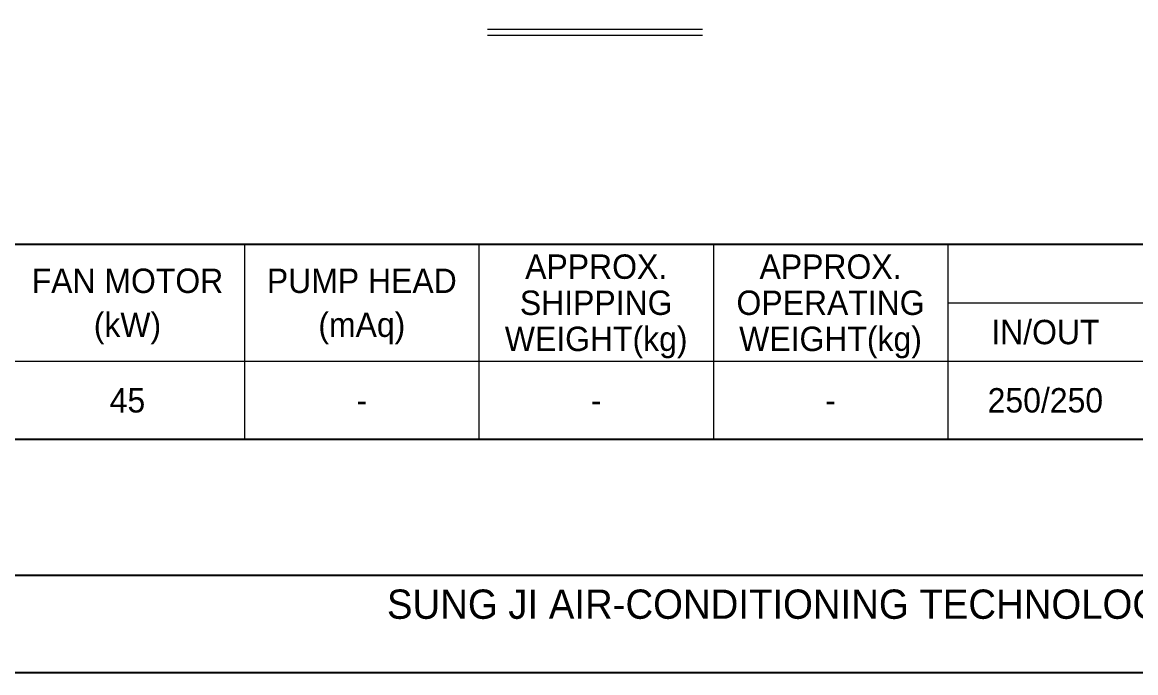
# Model space of a CAD drawing. Header units: millimetres. Extents: x 19537 to 50503, y 7619 to 29516.
# Drawn here: x 27804 to 36209, y 7619 to 12533 of the extents above; entities that cross this region are included whole.
import ezdxf
from ezdxf.enums import TextEntityAlignment as Align

# ---------------------------------------------------------------- set-up
doc = ezdxf.new("R2010")
doc.units = ezdxf.units.MM
for name, color, linetype in [('냉각탑_box', 1, 'Continuous'), ('냉각탑_form', 1, 'Continuous'), ('냉각탑_text', 3, 'Continuous')]:
    doc.layers.add(name, color=color, linetype=linetype)
doc.styles.add('돋움', font='Dotum.ttf')

msp = doc.modelspace()

# ---------------------------------------------------------------- linework, layer by layer
at = {"layer": 'Defpoints'}
msp.add_lwpolyline([(19537.2, 29515.9), (50503, 29515.9), (50503, 7618.7), (19537.2, 7618.7)], close=True, dxfattribs=at)
at = {"layer": '냉각탑_box', "lineweight": 20}
for p, q in [((31315.6, 12481.7), (32938.9, 12481.7)), ((31315.6, 12435.1), (32938.9, 12435.1)), ((29482.5, 10856.1), (29482.5, 9381.9)), ((31251.6, 10856.1), (31251.6, 9381.9)), ((33020.6, 10856.1), (33020.6, 9381.9)), ((34789.7, 10856.1), (34789.7, 9381.9)), ((34789.7, 10413.9), (40465.3, 10413.9)), ((24617.7, 9971.6), (40465.3, 9971.6))]:
    msp.add_line(p, q, dxfattribs=at)
at = {"layer": '냉각탑_box'}
msp.add_lwpolyline([(24617.7, 10856.1), (40465.3, 10856.1), (40465.3, 9381.9), (24617.7, 9381.9)], close=True, dxfattribs=at)
at = {"layer": '냉각탑_form'}
msp.add_lwpolyline([(20274.5, 28778.6), (20274.5, 8356), (49765.7, 8356), (49765.7, 28778.6)], close=True, dxfattribs=at)

# ---------------------------------------------------------------- texts
at = {"layer": '냉각탑_form', "lineweight": 20, "style": '돋움'}
msp.add_text('SUNG JI AIR-CONDITIONING TECHNOLOGY CO. LTD', height=221.184, dxfattribs=at).set_placement((30556.8, 8026.2))
at = {"layer": '냉각탑_text', "lineweight": 20, "style": '돋움'}
for s, height, p in [('APPROX.', 184.27, (32136.1, 10686.6)), ('APPROX.', 184.27, (33905.1, 10686.6)), ('FAN MOTOR', 184.27, (28598, 10579.7)), ('PUMP HEAD', 184.27, (30367.1, 10579.7)), ('SHIPPING', 184.27, (32136.1, 10413.9)), ('OPERATING', 184.27, (33905.1, 10413.9)), ('(kW)', 184.27, (28598, 10248)), ('(mAq)', 184.27, (30367.1, 10248)), ('IN/OUT', 184.27, (35526.8, 10192.7)), ('WEIGHT(kg)', 184.27, (32136.1, 10141.1)), ('WEIGHT(kg)', 184.27, (33905.1, 10141.1)), ('45', 184.27, (28598, 9676.8)), ('250/250', 184.27, (35526.8, 9676.8)), ('-', 184.3, (30367.1, 9676.8)), ('-', 184.3, (32136.1, 9676.8)), ('-', 184.3, (33905.1, 9676.8))]:
    msp.add_text(s, height=height, dxfattribs=at).set_placement(p, align=Align.MIDDLE_CENTER)

doc.saveas('drawing.dxf')
